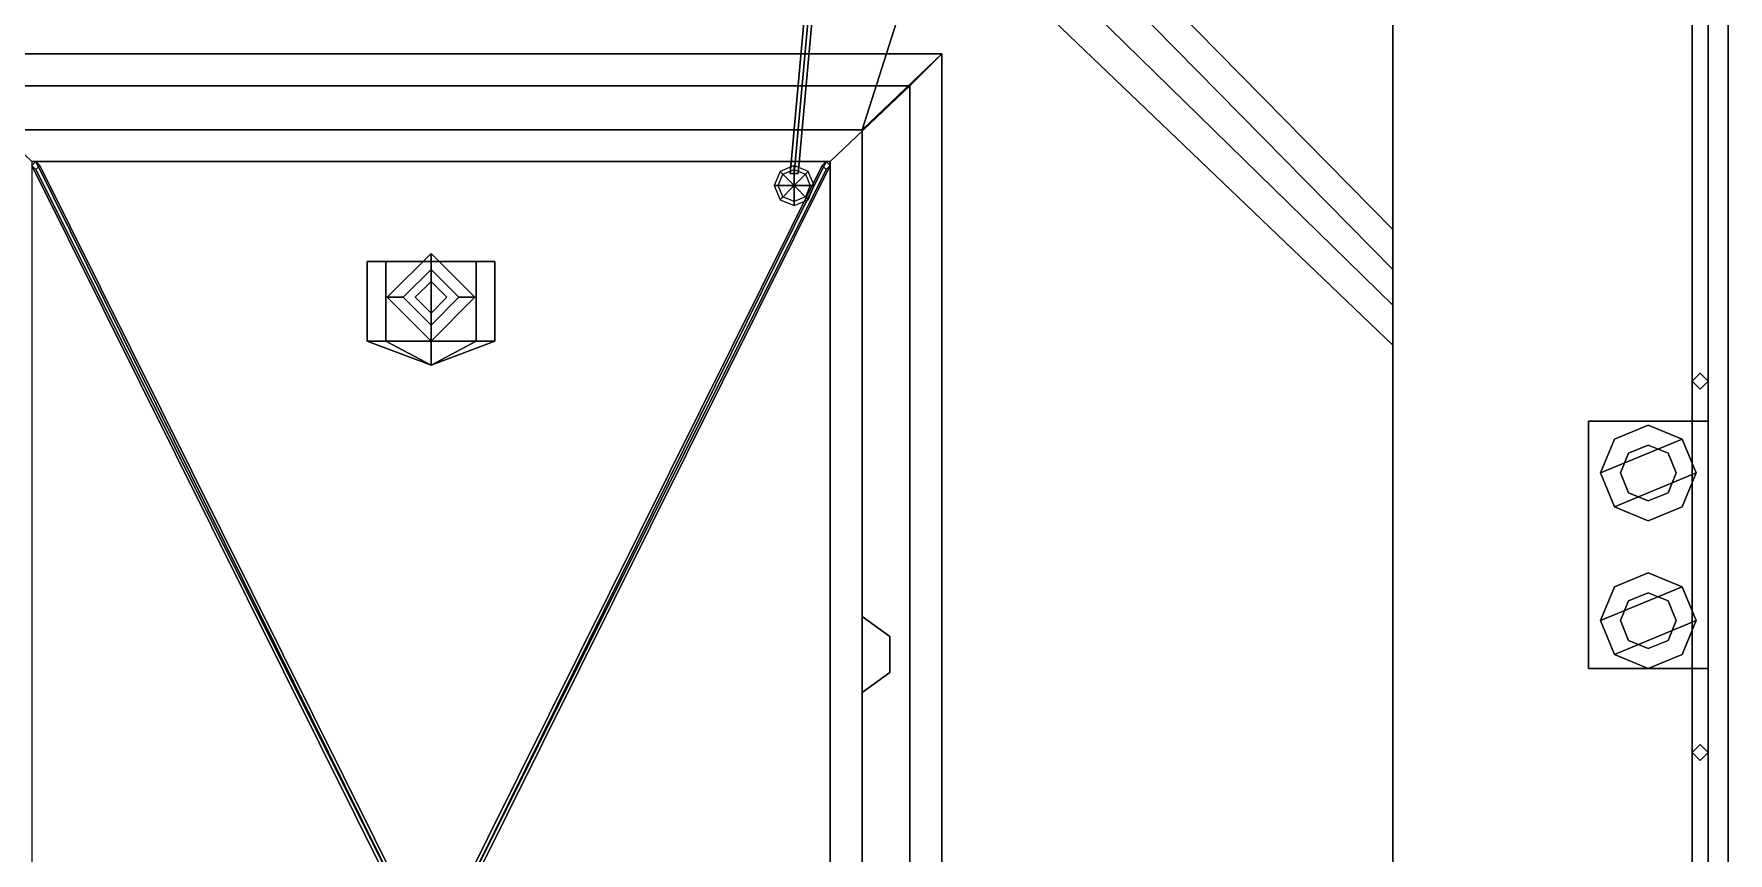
# Model space of a CAD drawing. Header units: millimetres. Extents: x -3.3 to 3.3, y -23.5 to 37.3.
# Drawn here: x -0.995 to 3.25, y -15.232 to -13.18 of the extents above; entities that cross this region are included whole.
import ezdxf

# ---------------------------------------------------------------- set-up
doc = ezdxf.new("R2010")
doc.units = ezdxf.units.MM
doc.layers.add('railings', color=6, linetype='Continuous')

msp = doc.modelspace()

# ---------------------------------------------------------------- linework, layer by layer
for points in [[(3.25, -23.47), (3.25, -15.78, -1.68), (3.25, 10.1, -1.68), (3.25, 19.01)], [(3.25, 10.1, -1.68), (3.25, -15.78, -1.68), (-3.25, -15.78, -1.68), (-3.25, 10.1, -1.68)], [(2.17, 0.51, 4.71), (2.18, 0.51, 4.7), (0.91, -13.53, 6.93), (0.9, -13.53, 6.94)], [(2.18, 0.51, 4.72), (2.17, 0.51, 4.71), (0.9, -13.53, 6.94), (0.91, -13.53, 6.95)], [(2.18, 0.51, 4.7), (2.19, 0.51, 4.71), (0.92, -13.53, 6.94), (0.91, -13.53, 6.93)], [(2.19, 0.51, 4.71), (2.18, 0.51, 4.72), (0.91, -13.53, 6.95), (0.92, -13.53, 6.94)], [(-3.25, -7.39, 2.17), (-3.25, -15.78, 2.17), (3.25, -15.78, 2.17), (3.25, -7.39, 2.17)], [(2.41, -15.78, 2.17), (3.25, -15.78, 2.17), (3.25, -7.39, 2.17), (2.41, -9.25, 2.17)], [(3.25, -15.78, 2.17), (3.25, -15.78), (3.25, -7.39), (3.25, -7.39, 2.17)], [(2.41, -13.67, 4.37), (2.41, -13.86, 4.19), (1.03, -12.51, 4.19), (1.1, -12.34, 4.37)], [(1.1, -12.34, 4.37), (1.1, -12.44, 4.37), (2.41, -13.77, 4.37), (2.41, -13.67, 4.37)], [(1.1, -12.44, 4.37), (1, -12.61, 4.19), (2.41, -13.96, 4.19), (2.41, -13.77, 4.37)], [(2.41, -13.86, 4.19), (2.41, -13.86, 3.3), (1.03, -12.51, 3.3), (1.03, -12.51, 4.19)], [(1, -12.61, 4.19), (1, -12.61, 3.3), (2.41, -13.96, 3.3), (2.41, -13.96, 4.19)], [(-0.99, -13.5, 5.02), (-1, -13.51, 5.02), (-0.01, -15.5, 7.67), (0, -15.5, 7.68)], [(-1, -13.51, 5.02), (-0.99, -13.52, 5.02), (0, -15.5, 7.66), (-0.01, -15.5, 7.67)], [(-0.98, -13.51, 5.02), (-0.99, -13.5, 5.02), (0, -15.5, 7.68), (0.01, -15.5, 7.67)], [(-0.99, -13.52, 5.02), (-0.98, -13.51, 5.02), (0.01, -15.5, 7.67), (0, -15.5, 7.66)], [(0.99, -13.5, 5.02), (0.98, -13.51, 5.02), (-0.01, -15.5, 7.67), (0, -15.5, 7.68)], [(0.98, -13.51, 5.02), (0.99, -13.52, 5.02), (0, -15.5, 7.66), (-0.01, -15.5, 7.67)], [(1, -13.51, 5.02), (0.99, -13.5, 5.02), (0, -15.5, 7.68), (0.01, -15.5, 7.67)], [(0.99, -13.52, 5.02), (1, -13.51, 5.02), (0.01, -15.5, 7.67), (0, -15.5, 7.66)], [(0.8746, -13.5246, 5.02), (0.86, -13.56, 5.02), (0.87, -13.56, 7.03), (0.8817, -13.5317, 7.03)], [(0.8746, -13.5246, 7.03), (0.86, -13.56, 7.03), (0.91, -13.56, 7.06)], [(0.91, -13.51, 5.02), (0.8746, -13.5246, 5.02), (0.8817, -13.5317, 7.03), (0.91, -13.52, 7.03)], [(0.91, -13.51, 7.03), (0.8746, -13.5246, 7.03), (0.91, -13.56, 7.06)], [(0.9454, -13.5246, 5.02), (0.91, -13.51, 5.02), (0.91, -13.52, 7.03), (0.9383, -13.5317, 7.03)], [(0.9454, -13.5246, 7.03), (0.91, -13.51, 7.03), (0.91, -13.56, 7.06)], [(0.96, -13.56, 7.03), (0.9454, -13.5246, 7.03), (0.91, -13.56, 7.06)], [(0.96, -13.56, 5.02), (0.9454, -13.5246, 5.02), (0.9383, -13.5317, 7.03), (0.95, -13.56, 7.03)], [(0.86, -13.56, 5.02), (0.8746, -13.5954, 5.02), (0.8817, -13.5883, 7.03), (0.87, -13.56, 7.03)], [(0.86, -13.56, 7.03), (0.8746, -13.5954, 7.03), (0.91, -13.56, 7.06)], [(0.8746, -13.5954, 7.03), (0.91, -13.61, 7.03), (0.91, -13.56, 7.06)], [(0.9454, -13.5954, 7.03), (0.96, -13.56, 7.03), (0.91, -13.56, 7.06)], [(0.91, -13.61, 7.03), (0.9454, -13.5954, 7.03), (0.91, -13.56, 7.06)], [(0.9454, -13.5954, 5.02), (0.96, -13.56, 5.02), (0.95, -13.56, 7.03), (0.9383, -13.5883, 7.03)], [(0.8746, -13.5954, 5.02), (0.91, -13.61, 5.02), (0.91, -13.6, 7.03), (0.8817, -13.5883, 7.03)], [(0.91, -13.61, 5.02), (0.9454, -13.5954, 5.02), (0.9383, -13.5883, 7.03), (0.91, -13.6, 7.03)], [(2.41, -13.77, 4.37), (2.41, -13.96, 4.19), (2.41, -13.86, 4.19), (2.41, -13.67, 4.37)], [(-0.1131, -13.75, 6.1131), (0.16, -13.75, 6), (0.1131, -13.75, 5.8869), (-0.16, -13.75, 6)], [(-0.1131, -13.95, 5.8869), (-0.16, -13.95, 6), (-0.16, -13.75, 6), (-0.1131, -13.75, 5.8869)], [(-0.16, -13.95, 6), (-0.1131, -13.95, 6.1131), (-0.1131, -13.75, 6.1131), (-0.16, -13.75, 6)], [(-0.16, -13.75, 6), (0.1131, -13.75, 5.8869), (0, -13.75, 5.84), (-0.1131, -13.75, 5.8869)], [(0, -13.75, 6.16), (0.1131, -13.75, 6.1131), (0.16, -13.75, 6), (-0.1131, -13.75, 6.1131)], [(-0.1131, -13.95, 6.1131), (0, -13.95, 6.16), (0, -13.75, 6.16), (-0.1131, -13.75, 6.1131)], [(0, -13.95, 5.84), (-0.1131, -13.95, 5.8869), (-0.1131, -13.75, 5.8869), (0, -13.75, 5.84)], [(-0.07, -13.84, 5.36), (0, -13.77, 5.36), (0, -13.73, 5.15), (-0.11, -13.84, 5.15)], [(0, -13.73, 5.02), (-0.11, -13.84, 5.02), (-0.11, -13.84, 5.15), (0, -13.73, 5.15)], [(0, -13.77, 5.36), (0.07, -13.84, 5.36), (0.11, -13.84, 5.15), (0, -13.73, 5.15)], [(0.11, -13.84, 5.02), (0, -13.73, 5.02), (0, -13.73, 5.15), (0.11, -13.84, 5.15)], [(0, -13.95, 6.16), (0.1131, -13.95, 6.1131), (0.1131, -13.75, 6.1131), (0, -13.75, 6.16)], [(0.1131, -13.95, 5.8869), (0, -13.95, 5.84), (0, -13.75, 5.84), (0.1131, -13.75, 5.8869)], [(0.16, -13.95, 6), (0.1131, -13.95, 5.8869), (0.1131, -13.75, 5.8869), (0.16, -13.75, 6)], [(0.1131, -13.95, 6.1131), (0.16, -13.95, 6), (0.16, -13.75, 6), (0.1131, -13.75, 6.1131)], [(-0.07, -13.84, 5.36), (0, -13.91, 5.36), (0.07, -13.84, 5.36), (0, -13.77, 5.36)], [(0, -13.8, 5.36), (-0.04, -13.84, 5.36), (-0.04, -13.84, 5.86), (0, -13.8, 5.84)], [(0.04, -13.84, 5.36), (0, -13.8, 5.36), (0, -13.8, 5.84), (0.04, -13.84, 5.86)], [(0, -13.91, 5.36), (-0.07, -13.84, 5.36), (-0.11, -13.84, 5.15), (0, -13.95, 5.15)], [(-0.11, -13.84, 5.02), (0, -13.95, 5.02), (0, -13.95, 5.15), (-0.11, -13.84, 5.15)], [(-0.04, -13.84, 5.36), (0, -13.88, 5.36), (0, -13.88, 5.84), (-0.04, -13.84, 5.86)], [(0, -13.88, 5.36), (0.04, -13.84, 5.36), (0.04, -13.84, 5.86), (0, -13.88, 5.84)], [(0.07, -13.84, 5.36), (0, -13.91, 5.36), (0, -13.95, 5.15), (0.11, -13.84, 5.15)], [(0, -13.95, 5.02), (0.11, -13.84, 5.02), (0.11, -13.84, 5.15), (0, -13.95, 5.15)], [(2.41, -13.96, 4.19), (2.41, -13.96, 3.3), (2.41, -13.86, 3.3), (2.41, -13.86, 4.19)], [(-0.1131, -13.95, 6.1131), (-0.16, -13.95, 6), (0, -14.01, 6)], [(-0.16, -13.95, 6), (-0.1131, -13.95, 5.8869), (0, -14.01, 6)], [(0, -13.95, 6.16), (-0.1131, -13.95, 6.1131), (0, -14.01, 6)], [(-0.1131, -13.95, 5.8869), (0, -13.95, 5.84), (0, -14.01, 6)], [(0.1131, -13.95, 6.1131), (0, -13.95, 6.16), (0, -14.01, 6)], [(0.16, -13.95, 6), (0.1131, -13.95, 6.1131), (0, -14.01, 6)], [(0.1131, -13.95, 5.8869), (0.16, -13.95, 6), (0, -14.01, 6)], [(0, -13.95, 5.84), (0.1131, -13.95, 5.8869), (0, -14.01, 6)], [(3.2, -14.15, 2.24), (3.2, -14.15, 2.17), (2.9, -14.15, 2.17), (2.9, -14.15, 2.24)], [(2.9, -14.15, 2.17), (2.9, -14.77, 2.17), (2.9, -14.77, 2.24), (2.9, -14.15, 2.24)], [(2.9, -14.15, 2.24), (2.9, -14.77, 2.24), (3.2, -14.77, 2.24), (3.2, -14.15, 2.24)], [(3.05, -14.16, 2.53), (2.9651, -14.1951, 2.53), (2.93, -14.28, 2.53), (3.1349, -14.1951, 2.53)], [(3.05, -14.16, 2.48), (2.9651, -14.1951, 2.48), (2.9651, -14.1951, 2.53), (3.05, -14.16, 2.53)], [(3.1349, -14.1951, 2.48), (3.05, -14.16, 2.48), (3.05, -14.16, 2.53), (3.1349, -14.1951, 2.53)], [(3.2, -14.77, 2.24), (3.2, -14.77, 2.17), (3.2, -14.15, 2.17), (3.2, -14.15, 2.24)], [(3.1349, -14.1951, 2.53), (2.93, -14.28, 2.53), (2.9651, -14.3649, 2.53), (3.17, -14.28, 2.53)], [(2.9651, -14.1951, 2.48), (2.93, -14.28, 2.48), (2.93, -14.28, 2.53), (2.9651, -14.1951, 2.53)], [(3.05, -14.21, 2.24), (3.0005, -14.2305, 2.24), (3.0005, -14.2305, 2.48), (3.05, -14.21, 2.48)], [(3.0995, -14.2305, 2.24), (3.05, -14.21, 2.24), (3.05, -14.21, 2.48), (3.0995, -14.2305, 2.48)], [(3.17, -14.28, 2.48), (3.1349, -14.1951, 2.48), (3.1349, -14.1951, 2.53), (3.17, -14.28, 2.53)], [(3.0005, -14.2305, 2.24), (2.98, -14.28, 2.24), (2.98, -14.28, 2.48), (3.0005, -14.2305, 2.48)], [(3.12, -14.28, 2.24), (3.0995, -14.2305, 2.24), (3.0995, -14.2305, 2.48), (3.12, -14.28, 2.48)], [(2.93, -14.28, 2.48), (2.9651, -14.3649, 2.48), (2.9651, -14.3649, 2.53), (2.93, -14.28, 2.53)], [(3.17, -14.28, 2.53), (2.9651, -14.3649, 2.53), (3.05, -14.4, 2.53), (3.1349, -14.3649, 2.53)], [(2.98, -14.28, 2.24), (3.0005, -14.3295, 2.24), (3.0005, -14.3295, 2.48), (2.98, -14.28, 2.48)], [(3.0995, -14.3295, 2.24), (3.12, -14.28, 2.24), (3.12, -14.28, 2.48), (3.0995, -14.3295, 2.48)], [(3.1349, -14.3649, 2.48), (3.17, -14.28, 2.48), (3.17, -14.28, 2.53), (3.1349, -14.3649, 2.53)], [(3.0005, -14.3295, 2.24), (3.05, -14.35, 2.24), (3.05, -14.35, 2.48), (3.0005, -14.3295, 2.48)], [(3.05, -14.35, 2.24), (3.0995, -14.3295, 2.24), (3.0995, -14.3295, 2.48), (3.05, -14.35, 2.48)], [(2.9651, -14.3649, 2.48), (3.05, -14.4, 2.48), (3.05, -14.4, 2.53), (2.9651, -14.3649, 2.53)], [(3.05, -14.4, 2.48), (3.1349, -14.3649, 2.48), (3.1349, -14.3649, 2.53), (3.05, -14.4, 2.53)], [(3.05, -14.53, 2.53), (2.9651, -14.5651, 2.53), (2.93, -14.65, 2.53), (3.1349, -14.5651, 2.53)], [(3.05, -14.53, 2.48), (2.9651, -14.5651, 2.48), (2.9651, -14.5651, 2.53), (3.05, -14.53, 2.53)], [(3.1349, -14.5651, 2.48), (3.05, -14.53, 2.48), (3.05, -14.53, 2.53), (3.1349, -14.5651, 2.53)], [(2.9651, -14.5651, 2.48), (2.93, -14.65, 2.48), (2.93, -14.65, 2.53), (2.9651, -14.5651, 2.53)], [(3.1349, -14.5651, 2.53), (2.93, -14.65, 2.53), (2.9651, -14.7349, 2.53), (3.17, -14.65, 2.53)], [(3.0005, -14.6005, 2.24), (2.98, -14.65, 2.24), (2.98, -14.65, 2.48), (3.0005, -14.6005, 2.48)], [(3.05, -14.58, 2.24), (3.0005, -14.6005, 2.24), (3.0005, -14.6005, 2.48), (3.05, -14.58, 2.48)], [(3.0995, -14.6005, 2.24), (3.05, -14.58, 2.24), (3.05, -14.58, 2.48), (3.0995, -14.6005, 2.48)], [(3.12, -14.65, 2.24), (3.0995, -14.6005, 2.24), (3.0995, -14.6005, 2.48), (3.12, -14.65, 2.48)], [(3.17, -14.65, 2.48), (3.1349, -14.5651, 2.48), (3.1349, -14.5651, 2.53), (3.17, -14.65, 2.53)], [(1.08, -14.64, 5.47), (1.08, -14.83, 5.47), (1.15, -14.78, 5.47), (1.15, -14.69, 5.47)], [(1.15, -14.69, 5.22), (1.15, -14.78, 5.22), (1.08, -14.83, 5.22), (1.08, -14.64, 5.22)], [(1.15, -14.69, 5.47), (1.15, -14.69, 5.22), (1.08, -14.64, 5.22), (1.08, -14.64, 5.47)], [(2.93, -14.65, 2.48), (2.9651, -14.7349, 2.48), (2.9651, -14.7349, 2.53), (2.93, -14.65, 2.53)], [(3.17, -14.65, 2.53), (2.9651, -14.7349, 2.53), (3.05, -14.77, 2.53), (3.1349, -14.7349, 2.53)], [(2.98, -14.65, 2.24), (3.0005, -14.6995, 2.24), (3.0005, -14.6995, 2.48), (2.98, -14.65, 2.48)], [(3.0995, -14.6995, 2.24), (3.12, -14.65, 2.24), (3.12, -14.65, 2.48), (3.0995, -14.6995, 2.48)], [(3.1349, -14.7349, 2.48), (3.17, -14.65, 2.48), (3.17, -14.65, 2.53), (3.1349, -14.7349, 2.53)], [(1.15, -14.78, 5.47), (1.15, -14.78, 5.22), (1.15, -14.69, 5.22), (1.15, -14.69, 5.47)], [(3.0005, -14.6995, 2.24), (3.05, -14.72, 2.24), (3.05, -14.72, 2.48), (3.0005, -14.6995, 2.48)], [(3.05, -14.72, 2.24), (3.0995, -14.6995, 2.24), (3.0995, -14.6995, 2.48), (3.05, -14.72, 2.48)], [(2.9, -14.77, 2.24), (2.9, -14.77, 2.17), (3.2, -14.77, 2.17), (3.2, -14.77, 2.24)], [(2.9651, -14.7349, 2.48), (3.05, -14.77, 2.48), (3.05, -14.77, 2.53), (2.9651, -14.7349, 2.53)], [(3.05, -14.77, 2.48), (3.1349, -14.7349, 2.48), (3.1349, -14.7349, 2.53), (3.05, -14.77, 2.53)], [(1.08, -14.83, 5.47), (1.08, -14.83, 5.22), (1.15, -14.78, 5.22), (1.15, -14.78, 5.47)]]:
    msp.add_3dface(points)
at = {"color": 3}
for points in [[(1.08, -13.42, 3.3), (2.41, -9.25, 3.3), (-1.3, -12.31, 3.3), (-1.08, -13.42, 3.3)], [(1.08, -13.42, 3.3), (1.08, -15.28, 3.3), (2.41, -18.8, 3.3), (2.41, -9.25, 3.3)], [(2.41, -18.8, 3.3), (2.41, -18.8, 2.17), (2.41, -9.25, 2.17), (2.41, -9.25, 3.3)], [(1.2, -13.31, 5.78), (1.28, -13.23, 5.78), (-1.28, -13.23, 5.78), (-1.2, -13.31, 5.78)], [(1.28, -13.23, 5.78), (1.08, -13.42, 5.57), (-1.08, -13.42, 5.57), (-1.28, -13.23, 5.78)], [(1.28, -15.28, 5.78), (1.08, -15.28, 5.57), (1.08, -13.42, 5.57), (1.28, -13.23, 5.78)], [(1.2, -13.31, 5.78), (1.2, -15.28, 5.78), (1.28, -15.28, 5.78), (1.28, -13.23, 5.78)], [(-1.2, -13.31, 5.78), (-1, -13.5, 5.57), (1, -13.5, 5.57), (1.2, -13.31, 5.78)], [(-1.2, -13.31, 5.78), (-1, -13.5, 5.57), (1, -13.5, 5.57), (1.2, -13.31, 5.78)], [(1, -13.5, 5.57), (1, -15.28, 5.57), (1.2, -15.28, 5.78), (1.2, -13.31, 5.78)], [(1.08, -13.42, 5.57), (1.08, -13.42, 3.3), (-1.08, -13.42, 3.3), (-1.08, -13.42, 5.57)], [(1.08, -15.28, 5.57), (1.08, -15.28, 3.3), (1.08, -13.42, 3.3), (1.08, -13.42, 5.57)], [(-1, -13.5, 5.57), (-1, -13.5, 5.02), (1, -13.5, 5.02), (1, -13.5, 5.57)], [(-1, -13.5, 5.02), (-1, -15.28, 5.02), (1, -15.28, 5.02), (1, -13.5, 5.02)], [(1, -13.5, 5.02), (1, -15.28, 5.02), (1, -15.28, 5.57), (1, -13.5, 5.57)]]:
    msp.add_3dface(points, dxfattribs=at)
at = {"layer": 'railings'}
for points in [[(3.16, 20.36, 2.65), (3.16, -23.38, 2.65), (3.2, -23.38, 2.65), (3.2, 20.36, 2.65)], [(3.2, 20.36, 2.65), (3.2, -23.38, 2.65), (3.16, -23.38, 2.65), (3.16, 20.36, 2.65)], [(3.16, 20.36, 3.11), (3.16, -23.38, 3.11), (3.2, -23.38, 3.11), (3.2, 20.36, 3.11)], [(3.2, 20.36, 3.11), (3.2, -23.38, 3.11), (3.16, -23.38, 3.11), (3.16, 20.36, 3.11)], [(3.18, -14.03, 2.17), (3.16, -14.05, 2.17), (3.16, -14.05, 3.11), (3.18, -14.03, 3.11)], [(3.16, -14.05, 2.17), (3.18, -14.07, 2.17), (3.18, -14.07, 3.11), (3.16, -14.05, 3.11)], [(3.2, -14.05, 2.17), (3.18, -14.03, 2.17), (3.18, -14.03, 3.11), (3.2, -14.05, 3.11)], [(3.18, -14.07, 2.17), (3.2, -14.05, 2.17), (3.2, -14.05, 3.11), (3.18, -14.07, 3.11)], [(3.18, -14.96, 2.17), (3.16, -14.98, 2.17), (3.16, -14.98, 3.11), (3.18, -14.96, 3.11)], [(3.16, -14.98, 2.17), (3.18, -15, 2.17), (3.18, -15, 3.11), (3.16, -14.98, 3.11)], [(3.2, -14.98, 2.17), (3.18, -14.96, 2.17), (3.18, -14.96, 3.11), (3.2, -14.98, 3.11)], [(3.18, -15, 2.17), (3.2, -14.98, 2.17), (3.2, -14.98, 3.11), (3.18, -15, 3.11)]]:
    msp.add_3dface(points, dxfattribs=at)

doc.saveas('drawing.dxf')
